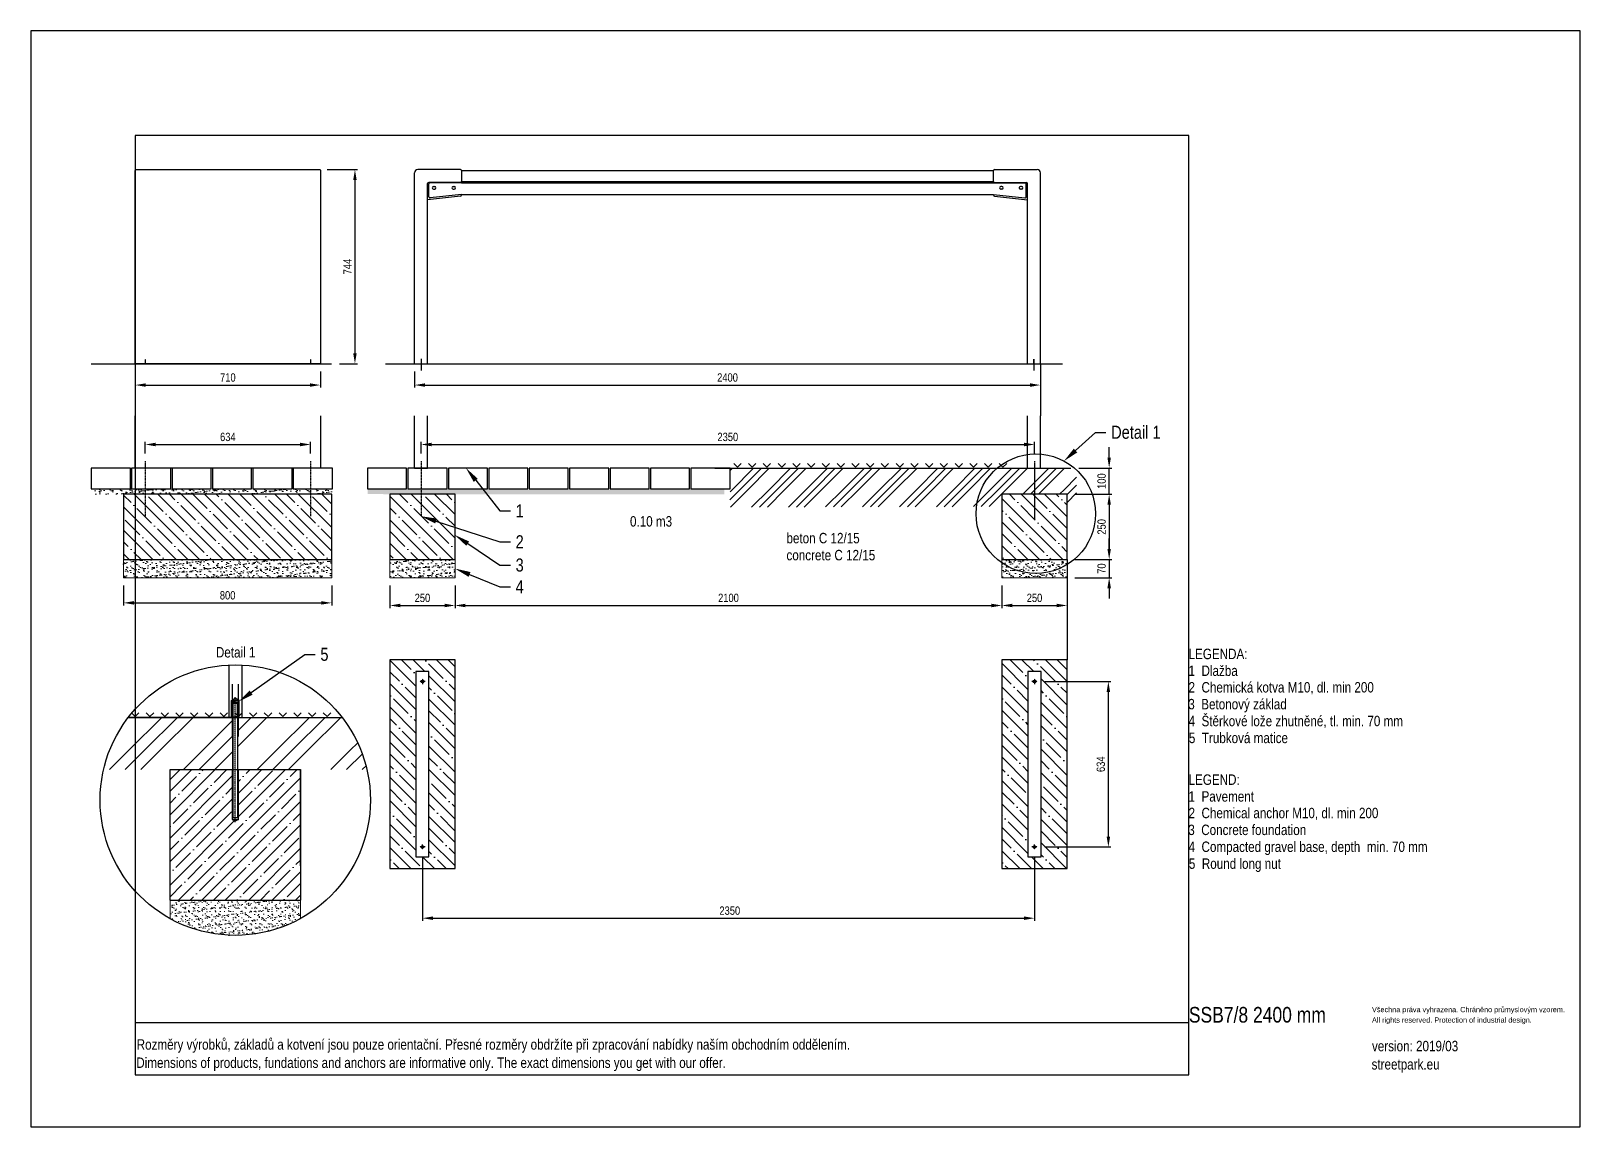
# Model space of a CAD drawing. Header units: millimetres. Extents: x 5064 to 11004, y 3085 to 7285.
import ezdxf
from ezdxf import colors
from ezdxf.entities.mleader import LeaderData, LeaderLine
from ezdxf.lldxf.tags import DXFTag
from ezdxf.math import Vec2, Vec3

# ---------------------------------------------------------------- set-up
doc = ezdxf.new("R2010")
doc.units = ezdxf.units.MM
doc.header["$LTSCALE"] = 0.3
doc.linetypes.add('DashDot', pattern=[15, 9, -3, 0, -3])
doc.layers.add('Nekreslit', color=6, linetype='Continuous', plot=False)
doc.layers.add('SRAFY', color=251, linetype='Continuous', lineweight=13)
doc.styles.add('SEACAD_Arial', font='arial.ttf', dxfattribs={"width": 0.8})
tags = doc.linetypes.add('HIDDEN2', pattern=[4.7625, 3.175, -1.5875]).pattern_tags.tags
tags[6:7] = [DXFTag(74, 4), DXFTag(75, 0), DXFTag(340, '0'), DXFTag(46, 0.0), DXFTag(50, 0.0), DXFTag(44, 0.0), DXFTag(45, 0.0)]
tags[4:5] = [DXFTag(74, 4), DXFTag(75, 0), DXFTag(340, '0'), DXFTag(46, 0.0), DXFTag(50, 0.0), DXFTag(44, 0.0), DXFTag(45, 0.0)]
doc.dimstyles.new('ISO-25', dxfattribs={"dimtxt": 1.6, "dimasz": 2, "dimexe": 0.5, "dimexo": 1.5, "dimtad": 1, "dimdec": 0, "dimtxsty": 'SEACAD_Arial', "dimcen": 2, "dimadec": 0, "dimazin": 0, "dimtfac": 1, "dimtdec": 0, "dimtmove": 0, "dimatfit": 3, "dimfxl": 1, "dimarcsym": 0})

# ---------------------------------------------------------------- blocks, each defined once
blk = doc.blocks.new('*D138')
at = {"color": 0, "lineweight": -2, "transparency": 16777216}
for p, q in [((6560.4, 5666.5), (6560.4, 5710.7)), ((8912.6, 5666.5), (8912.6, 5710.7)), ((6600.4, 5700.7), (8872.6, 5700.7))]:
    blk.add_line(p, q, dxfattribs=at)
at = {"color": 0, "transparency": 16777216}
for points in [[(6600.4, 5707.4), (6600.4, 5694), (6560.4, 5700.7)], [(8872.6, 5707.4), (8872.6, 5694), (8912.6, 5700.7)]]:
    blk.add_solid(points, dxfattribs=at)
at = {"layer": 'Defpoints', "color": 0, "transparency": 16777216}
for p in [(8912.6, 5700.7), (6560.4, 5636.5), (8912.6, 5636.5)]:
    blk.add_point(p, dxfattribs=at)
at = {"color": 0, "transparency": 16777216, "insert": (7736.5, 5729.6), "char_height": 32, "attachment_point": 5, "style": 'SEACAD_Arial'}
blk.add_mtext('2350', dxfattribs=at)
blk = doc.blocks.new('*D136')
at = {"color": 0, "lineweight": -2, "transparency": 16777216}
for p, q in [((9117.1, 5510.1), (9208.9, 5510.1)), ((9198.9, 5470.1), (9198.9, 5300.1)), ((9067.6, 5260.1), (9208.9, 5260.1))]:
    blk.add_line(p, q, dxfattribs=at)
at = {"color": 0, "transparency": 16777216}
for points in [[(9192.2, 5470.1), (9205.5, 5470.1), (9198.9, 5510.1)], [(9192.2, 5300.1), (9205.5, 5300.1), (9198.9, 5260.1)]]:
    blk.add_solid(points, dxfattribs=at)
at = {"layer": 'Defpoints', "color": 0, "transparency": 16777216}
for p in [(9087.1, 5510.1), (9037.6, 5260.1), (9198.9, 5260.1)]:
    blk.add_point(p, dxfattribs=at)
at = {"color": 0, "transparency": 16777216, "insert": (9170, 5385.1), "char_height": 32, "attachment_point": 5, "rotation": 90, "style": 'SEACAD_Arial'}
blk.add_mtext('250', dxfattribs=at)
blk = doc.blocks.new('*D137')
at = {"color": 0, "lineweight": -2, "transparency": 16777216}
for p, q in [((9198.9, 5300.1), (9198.9, 5340.1)), ((9067.6, 5260.1), (9208.9, 5260.1)), ((9198.9, 5260.1), (9198.9, 5190.1)), ((9067.6, 5190.1), (9208.9, 5190.1)), ((9198.9, 5150.1), (9198.9, 5110.1))]:
    blk.add_line(p, q, dxfattribs=at)
at = {"color": 0, "transparency": 16777216}
for points in [[(9192.2, 5300.1), (9205.5, 5300.1), (9198.9, 5260.1)], [(9192.2, 5150.1), (9205.5, 5150.1), (9198.9, 5190.1)]]:
    blk.add_solid(points, dxfattribs=at)
at = {"layer": 'Defpoints', "color": 0, "transparency": 16777216}
for p in [(9037.6, 5260.1), (9037.6, 5190.1), (9198.9, 5190.1)]:
    blk.add_point(p, dxfattribs=at)
at = {"color": 0, "transparency": 16777216, "insert": (9170, 5225.1), "char_height": 32, "attachment_point": 5, "rotation": 90, "style": 'SEACAD_Arial'}
blk.add_mtext('70', dxfattribs=at)
blk = doc.blocks.new('*D139')
at = {"color": 0, "lineweight": -2, "transparency": 16777216}
for p, q in [((5419.4, 5160.1), (5419.4, 5083.8)), ((6217.5, 5160.1), (6217.5, 5083.8)), ((5459.4, 5093.8), (6177.5, 5093.8))]:
    blk.add_line(p, q, dxfattribs=at)
at = {"color": 0, "transparency": 16777216}
for points in [[(5459.4, 5100.5), (5459.4, 5087.1), (5419.4, 5093.8)], [(6177.5, 5100.5), (6177.5, 5087.1), (6217.5, 5093.8)]]:
    blk.add_solid(points, dxfattribs=at)
at = {"layer": 'Defpoints', "color": 0, "transparency": 16777216}
for p in [(5419.4, 5190.1), (6217.5, 5190.1), (6217.5, 5093.8)]:
    blk.add_point(p, dxfattribs=at)
at = {"color": 0, "transparency": 16777216, "insert": (5818.5, 5122.6), "char_height": 32, "attachment_point": 5, "style": 'SEACAD_Arial'}
blk.add_mtext('800', dxfattribs=at)
blk = doc.blocks.new('*D140')
at = {"color": 0, "lineweight": -2, "transparency": 16777216}
for p, q in [((6440.5, 5160.1), (6440.5, 5073.8)), ((6690.5, 5160.1), (6690.5, 5073.8)), ((6480.5, 5083.8), (6650.5, 5083.8))]:
    blk.add_line(p, q, dxfattribs=at)
at = {"color": 0, "transparency": 16777216}
for points in [[(6480.5, 5090.5), (6480.5, 5077.1), (6440.5, 5083.8)], [(6650.5, 5090.5), (6650.5, 5077.1), (6690.5, 5083.8)]]:
    blk.add_solid(points, dxfattribs=at)
at = {"layer": 'Defpoints', "color": 0, "transparency": 16777216}
for p in [(6440.5, 5190.1), (6690.5, 5190.1), (6690.5, 5083.8)]:
    blk.add_point(p, dxfattribs=at)
at = {"color": 0, "transparency": 16777216, "insert": (6565.5, 5112.7), "char_height": 32, "attachment_point": 5, "style": 'SEACAD_Arial'}
blk.add_mtext('250', dxfattribs=at)
blk = doc.blocks.new('*D141')
at = {"color": 0, "lineweight": -2, "transparency": 16777216}
for p, q in [((8787.6, 5160.1), (8787.6, 5073.8)), ((9037.6, 5160.1), (9037.6, 5073.8)), ((8827.6, 5083.8), (8997.6, 5083.8))]:
    blk.add_line(p, q, dxfattribs=at)
at = {"color": 0, "transparency": 16777216}
for points in [[(8827.6, 5090.5), (8827.6, 5077.2), (8787.6, 5083.8)], [(8997.6, 5090.5), (8997.6, 5077.2), (9037.6, 5083.8)]]:
    blk.add_solid(points, dxfattribs=at)
at = {"layer": 'Defpoints', "color": 0, "transparency": 16777216}
for p in [(8787.6, 5190.1), (9037.6, 5190.1), (9037.6, 5083.8)]:
    blk.add_point(p, dxfattribs=at)
at = {"color": 0, "transparency": 16777216, "insert": (8912.6, 5112.7), "char_height": 32, "attachment_point": 5, "style": 'SEACAD_Arial'}
blk.add_mtext('250', dxfattribs=at)
blk = doc.blocks.new('*D142')
at = {"color": 0, "lineweight": -2, "transparency": 16777216}
for p, q in [((6690.5, 5160.1), (6690.5, 5073.8)), ((8787.6, 5160.1), (8787.6, 5073.8)), ((6730.5, 5083.8), (8747.6, 5083.8))]:
    blk.add_line(p, q, dxfattribs=at)
at = {"color": 0, "transparency": 16777216}
for points in [[(6730.5, 5090.5), (6730.5, 5077.1), (6690.5, 5083.8)], [(8747.6, 5090.5), (8747.6, 5077.1), (8787.6, 5083.8)]]:
    blk.add_solid(points, dxfattribs=at)
at = {"layer": 'Defpoints', "color": 0, "transparency": 16777216}
for p in [(6690.5, 5190.1), (8787.6, 5190.1), (8787.6, 5083.8)]:
    blk.add_point(p, dxfattribs=at)
at = {"color": 0, "transparency": 16777216, "insert": (7739, 5112.7), "char_height": 32, "attachment_point": 5, "style": 'SEACAD_Arial'}
blk.add_mtext('2100', dxfattribs=at)
blk = doc.blocks.new('*D133')
at = {"color": 0, "lineweight": -2, "transparency": 16777216}
for p, q in [((9198.9, 5650.4), (9198.9, 5690.4)), ((9082.1, 5610.4), (9208.9, 5610.4)), ((9198.9, 5510.1), (9198.9, 5610.4)), ((9067.6, 5510.1), (9208.9, 5510.1)), ((9198.9, 5470.1), (9198.9, 5430.1))]:
    blk.add_line(p, q, dxfattribs=at)
at = {"color": 0, "transparency": 16777216}
for points in [[(9192.2, 5650.4), (9205.5, 5650.4), (9198.9, 5610.4)], [(9192.2, 5470.1), (9205.5, 5470.1), (9198.9, 5510.1)]]:
    blk.add_solid(points, dxfattribs=at)
at = {"layer": 'Defpoints', "color": 0, "transparency": 16777216}
for p in [(9052.1, 5610.4), (9198.9, 5610.4), (9037.6, 5510.1)]:
    blk.add_point(p, dxfattribs=at)
at = {"color": 0, "transparency": 16777216, "insert": (9170, 5560.3), "char_height": 32, "attachment_point": 5, "rotation": 90, "style": 'SEACAD_Arial'}
blk.add_mtext('100', dxfattribs=at)
blk = doc.blocks.new('*D134')
at = {"color": 0, "lineweight": -2, "transparency": 16777216}
for p, q in [((6535.4, 5980.4), (6535.4, 5918.5)), ((8935.4, 5980.4), (8935.4, 5918.5)), ((6575.4, 5928.5), (8895.4, 5928.5))]:
    blk.add_line(p, q, dxfattribs=at)
at = {"color": 0, "transparency": 16777216}
for points in [[(6575.4, 5935.2), (6575.4, 5921.8), (6535.4, 5928.5)], [(8895.4, 5935.2), (8895.4, 5921.8), (8935.4, 5928.5)]]:
    blk.add_solid(points, dxfattribs=at)
at = {"layer": 'Defpoints', "color": 0, "transparency": 16777216}
for p in [(6535.4, 6010.4), (8935.4, 6010.4), (8935.4, 5928.5)]:
    blk.add_point(p, dxfattribs=at)
at = {"color": 0, "transparency": 16777216, "insert": (7735.4, 5957.3), "char_height": 32, "attachment_point": 5, "style": 'SEACAD_Arial'}
blk.add_mtext('2400', dxfattribs=at)
blk = doc.blocks.new('*D143')
at = {"color": 0, "lineweight": -2, "transparency": 16777216}
for p, q in [((5502.4, 5666.4), (5502.4, 5710.7)), ((6136.4, 5666.4), (6136.4, 5710.7)), ((5542.4, 5700.7), (6096.4, 5700.7))]:
    blk.add_line(p, q, dxfattribs=at)
at = {"color": 0, "transparency": 16777216}
for points in [[(5542.4, 5707.4), (5542.4, 5694), (5502.4, 5700.7)], [(6096.4, 5707.4), (6096.4, 5694), (6136.4, 5700.7)]]:
    blk.add_solid(points, dxfattribs=at)
at = {"layer": 'Defpoints', "color": 0, "transparency": 16777216}
for p in [(6136.4, 5700.7), (5502.4, 5636.4), (6136.4, 5636.4)]:
    blk.add_point(p, dxfattribs=at)
at = {"color": 0, "transparency": 16777216, "insert": (5819.4, 5729.6), "char_height": 32, "attachment_point": 5, "style": 'SEACAD_Arial'}
blk.add_mtext('634', dxfattribs=at)
blk = doc.blocks.new('*D144')
at = {"color": 0, "lineweight": -2, "transparency": 16777216}
for p, q in [((5464.4, 5980.5), (5464.4, 5918.5)), ((6174.4, 5980.4), (6174.4, 5918.5)), ((5504.4, 5928.5), (6134.4, 5928.5))]:
    blk.add_line(p, q, dxfattribs=at)
at = {"color": 0, "transparency": 16777216}
for points in [[(5504.4, 5935.2), (5504.4, 5921.8), (5464.4, 5928.5)], [(6134.4, 5935.2), (6134.4, 5921.8), (6174.4, 5928.5)]]:
    blk.add_solid(points, dxfattribs=at)
at = {"layer": 'Defpoints', "color": 0, "transparency": 16777216}
for p in [(5464.4, 6010.5), (6174.4, 6010.4), (6174.4, 5928.5)]:
    blk.add_point(p, dxfattribs=at)
at = {"color": 0, "transparency": 16777216, "insert": (5819.4, 5957.3), "char_height": 32, "attachment_point": 5, "style": 'SEACAD_Arial'}
blk.add_mtext('710', dxfattribs=at)
blk = doc.blocks.new('*D145')
at = {"color": 0, "lineweight": -2, "transparency": 16777216}
for p, q in [((6200.4, 6754.4), (6316.7, 6754.4)), ((6306.7, 6714.4), (6306.7, 6050.4)), ((6247, 6010.4), (6316.7, 6010.4))]:
    blk.add_line(p, q, dxfattribs=at)
at = {"color": 0, "transparency": 16777216}
for points in [[(6300, 6714.4), (6313.3, 6714.4), (6306.7, 6754.4)], [(6300, 6050.4), (6313.3, 6050.4), (6306.7, 6010.4)]]:
    blk.add_solid(points, dxfattribs=at)
at = {"layer": 'Defpoints', "color": 0, "transparency": 16777216}
for p in [(6170.4, 6754.4), (6217, 6010.4), (6306.7, 6010.4)]:
    blk.add_point(p, dxfattribs=at)
at = {"color": 0, "transparency": 16777216, "insert": (6278.2, 6382.4), "char_height": 32, "attachment_point": 5, "rotation": 90, "style": 'SEACAD_Arial'}
blk.add_mtext('744', dxfattribs=at)
blk = doc.blocks.new('*D146')
at = {"color": 0, "lineweight": -2, "transparency": 16777216}
for p, q in [((6565.5, 4118.4), (6565.5, 3875.4)), ((8912.6, 4118.4), (8912.6, 3875.4)), ((6605.5, 3885.4), (8872.6, 3885.4))]:
    blk.add_line(p, q, dxfattribs=at)
at = {"color": 0, "transparency": 16777216}
for points in [[(6605.5, 3892.1), (6605.5, 3878.8), (6565.5, 3885.4)], [(8872.6, 3892.1), (8872.6, 3878.8), (8912.6, 3885.4)]]:
    blk.add_solid(points, dxfattribs=at)
at = {"layer": 'Defpoints', "color": 0, "transparency": 16777216}
for p in [(6565.5, 4148.4), (8912.6, 4148.4), (8912.6, 3885.4)]:
    blk.add_point(p, dxfattribs=at)
at = {"color": 0, "transparency": 16777216, "insert": (7739.1, 3914.3), "char_height": 32, "attachment_point": 5, "style": 'SEACAD_Arial'}
blk.add_mtext(' 2350', dxfattribs=at)
blk = doc.blocks.new('*D147')
at = {"color": 0, "lineweight": -2, "transparency": 16777216}
for p, q in [((8952.6, 4792.4), (9205.8, 4792.4)), ((9195.8, 4198.4), (9195.8, 4752.4)), ((8952.6, 4158.4), (9205.8, 4158.4))]:
    blk.add_line(p, q, dxfattribs=at)
at = {"color": 0, "transparency": 16777216}
for points in [[(9189.1, 4752.4), (9202.5, 4752.4), (9195.8, 4792.4)], [(9189.1, 4198.4), (9202.5, 4198.4), (9195.8, 4158.4)]]:
    blk.add_solid(points, dxfattribs=at)
at = {"layer": 'Defpoints', "color": 0, "transparency": 16777216}
for p in [(8922.6, 4792.4), (9195.8, 4792.4), (8922.6, 4158.4)]:
    blk.add_point(p, dxfattribs=at)
at = {"color": 0, "transparency": 16777216, "insert": (9166.9, 4475.4), "char_height": 32, "attachment_point": 5, "rotation": 90, "style": 'SEACAD_Arial'}
blk.add_mtext('634', dxfattribs=at)

msp = doc.modelspace()

# ---------------------------------------------------------------- hatches: boundary and pattern name
h = msp.add_hatch()
h.set_pattern_fill('ANSI35', color=252, scale=10, angle=90)
h.paths.add_polyline_path([(6690.5, 4875.4), (6440.5, 4875.4), (6440.5, 4075.4), (6690.5, 4075.4)])
h.paths.add_polyline_path([(6590.5, 4120.4), (6540.5, 4120.4), (6540.5, 4830.4), (6590.5, 4830.4)], flags=16)
h.paths.add_polyline_path([(6560.5, 4792.4, -1), (6570.5, 4792.4, -1)], flags=0)
h.paths.add_polyline_path([(6570.5, 4158.4, -1), (6560.5, 4158.4, -1)], flags=0)
h.paths.add_polyline_path([(9037.6, 4875.4), (8787.6, 4875.4), (8787.6, 4075.4), (9037.6, 4075.4)])
h.paths.add_polyline_path([(8887.6, 4830.4), (8937.6, 4830.4), (8937.6, 4120.4), (8887.6, 4120.4)], flags=16)
h.paths.add_polyline_path([(8907.6, 4792.4, -1), (8917.6, 4792.4, -1)], flags=0)
h.paths.add_polyline_path([(8917.6, 4158.4, -1), (8907.6, 4158.4, -1)], flags=0)
at = {"layer": 'SRAFY'}
h = msp.add_hatch(dxfattribs=at)
h.set_pattern_fill('GOST_GROUND', color=256, scale=10)
h.set_pattern_definition([(45, (683.15, 295.79), (141.4214, -9e-15), [200]), (45, (713.15, 295.79), (141.4214, -9e-15), [200]), (45, (743.15, 295.79), (141.4214, -9e-15), [200])])
h.paths.add_polyline_path([(8787.6, 5462.8), (7744.8, 5460.5), (7745.1, 5608), (9073.6, 5610.4), (9073.6, 5463), (9037.6, 5463), (9037.6, 5510.1), (8787.6, 5510.1)])
h = msp.add_hatch(dxfattribs=at)
h.set_pattern_fill('TERACO', color=256, scale=20)
h.set_pattern_definition([(45, (419.504, 295.79), (-28.28427, 28.28427), [20, -20]), (135, (476.072, 295.79), (-28.28427, -28.28427), [20, -20])])
h.paths.add_polyline_path([(7744.9, 5610.4), (7744.9, 5633.5), (8809.9, 5633.5), (8809.9, 5610.5)])
h = msp.add_hatch(dxfattribs=at)
h.set_pattern_fill('AR-SAND', color=256, scale=0.5)
h.set_pattern_definition([(37.5, (-1240, 295.79), (-0.800016, 24.47066), [0, -19.304, 0, -21.59, 0, -20.6375]), (7.5, (-1240, 295.79), (22.47616, 35.84126), [0, -10.414, 0, -17.399, 0, -6.6675]), (327.5, (-1255.62, 295.79), (39.54962, 0.07186), [0, -6.35, 0, -22.86, 0, -29.845]), (317.5, (-1255.62, 295.79), (38.17782, 11.14647), [0, -3.175, 0, -14.986, 0, -17.145])])
h.paths.add_polyline_path([(5295.4, 5530.4), (5295.4, 5510.5), (5326, 5510.4), (5446, 5510.3), (5446, 5530.4)])
h.paths.add_polyline_path([(6220.5, 5510.1), (6220.5, 5530.4), (5446, 5530.4), (5446, 5510.3), (5576, 5510.1)])
h = msp.add_hatch(dxfattribs=at)
h.set_pattern_fill('AR-SAND', color=256, scale=0.5)
h.set_pattern_definition([(37.5, (-180.496, 295.79), (-0.800016, 24.47066), [0, -19.304, 0, -21.59, 0, -20.6375]), (7.5, (-180.496, 295.79), (22.47616, 35.84126), [0, -10.414, 0, -17.399, 0, -6.6675]), (327.5, (-196.117, 295.79), (39.54962, 0.07186), [0, -6.35, 0, -22.86, 0, -29.845]), (317.5, (-196.117, 295.79), (38.17782, 11.14647), [0, -3.175, 0, -14.986, 0, -17.145])])
h.paths.add_polyline_path([(6354.9, 5530.4), (6354.9, 5510.5), (6385.5, 5510.4), (6505.5, 5510.3), (6505.5, 5530.4)])
h.paths.add_polyline_path([(7722.9, 5510.1), (7722.9, 5530.4), (6505.5, 5530.4), (6505.5, 5510.3), (6635.5, 5510.1)])
h = msp.add_hatch(dxfattribs=at)
h.set_pattern_fill('ANSI35', color=256, scale=10, angle=90)
h.set_pattern_definition([(135, (15, 0), (-44.9013, -44.9013), []), (135, (15, 44.9), (-44.9013, -44.9013), [79.375, -15.875, 0, -15.875])])
h.paths.add_polyline_path([(6217.5, 5510.1), (5419.4, 5510.4), (5419.4, 5260.1), (6217.5, 5260.1)])
h = msp.add_hatch(dxfattribs=at)
h.set_pattern_fill('ANSI35', color=256, scale=10, angle=90)
h.set_pattern_definition([(135, (-180.496, 0), (-44.9013, -44.9013), []), (135, (-180.496, 44.9), (-44.9013, -44.9013), [79.375, -15.875, 0, -15.875])])
h.paths.add_polyline_path([(6440.5, 5510.4), (6440.5, 5260.1), (6690.5, 5260.1), (6690.4, 5510.1)])
h = msp.add_hatch(dxfattribs=at)
h.set_pattern_fill('ANSI35', color=256, scale=10, angle=90)
h.set_pattern_definition([(135, (721.16, 0.008), (-44.9013, -44.9013), []), (135, (721.16, 44.91), (-44.9013, -44.9013), [79.375, -15.875, 0, -15.875])])
h.paths.add_polyline_path([(9037.6, 5510.1), (8787.6, 5510.1), (8787.6, 5260.1), (9037.6, 5260.1)])
h = msp.add_hatch(dxfattribs=at)
h.set_pattern_fill('AR-SAND', color=256, scale=0.5)
h.set_pattern_definition([(37.5, (30, 0), (-0.800016, 24.47066), [0, -19.304, 0, -21.59, 0, -20.6375]), (7.5, (30, 0), (22.47616, 35.84126), [0, -10.414, 0, -17.399, 0, -6.6675]), (327.5, (14.38, 0), (39.54962, 0.07186), [0, -6.35, 0, -22.86, 0, -29.845]), (317.5, (14.38, 0), (38.17782, 11.14647), [0, -3.175, 0, -14.986, 0, -17.145])])
h.paths.add_polyline_path([(6217.5, 5190.1), (6217.5, 5260.1), (5419.4, 5260.1), (5419.4, 5190.1)])
h = msp.add_hatch(dxfattribs=at)
h.set_pattern_fill('AR-SAND', color=256, scale=0.5)
h.set_pattern_definition([(37.5, (-180.496, 0), (-0.800016, 24.47066), [0, -19.304, 0, -21.59, 0, -20.6375]), (7.5, (-180.496, 0), (22.47616, 35.84126), [0, -10.414, 0, -17.399, 0, -6.6675]), (327.5, (-196.117, 0), (39.54962, 0.07186), [0, -6.35, 0, -22.86, 0, -29.845]), (317.5, (-196.117, 0), (38.17782, 11.14647), [0, -3.175, 0, -14.986, 0, -17.145])])
h.paths.add_polyline_path([(6690.5, 5260.1), (6440.5, 5260.1), (6440.5, 5190.1), (6690.5, 5190.1)])
h = msp.add_hatch(dxfattribs=at)
h.set_pattern_fill('AR-SAND', color=256, scale=0.5)
h.set_pattern_definition([(37.5, (419.504, 0), (-0.800016, 24.47066), [0, -19.304, 0, -21.59, 0, -20.6375]), (7.5, (419.504, 0), (22.47616, 35.84126), [0, -10.414, 0, -17.399, 0, -6.6675]), (327.5, (403.883, 0), (39.54962, 0.07186), [0, -6.35, 0, -22.86, 0, -29.845]), (317.5, (403.883, 0), (38.17782, 11.14647), [0, -3.175, 0, -14.986, 0, -17.145])])
h.paths.add_polyline_path([(8787.6, 5260.1), (9037.6, 5260.1), (9037.6, 5190.1), (8787.6, 5190.1)])
h = msp.add_hatch(dxfattribs=at)
h.set_pattern_fill('ANSI31', color=256, scale=0.5)
h.set_pattern_definition([(45, (-161.6546, 40.1132), (-1.122532, 1.122532), [])])
h.paths.add_polyline_path([(5857.7, 4715.1), (5856.1, 4713.5), (5856.1, 4709.2), (5856.1, 4709.2), (5857.7, 4707.6)])
h.paths.add_polyline_path([(5839.4, 4713.5), (5837.8, 4715.1), (5837.8, 4707.6), (5839.4, 4709.2)])
h.paths.add_polyline_path([(5837.8, 4715.1), (5835.7, 4715.1), (5833.6, 4712.9), (5833.6, 4657.2), (5835.7, 4655.1), (5837.7, 4655.1), (5837.7, 4707.6)])
h.paths.add_polyline_path([(5861.9, 4712.9), (5859.7, 4715.1), (5857.7, 4715.1), (5857.7, 4707.6), (5857.7, 4707.6), (5857.7, 4655.1), (5859.8, 4655.1), (5861.9, 4657.2)])
h = msp.add_hatch(dxfattribs=at)
h.set_pattern_fill('GOST_GROUND', color=256, scale=20)
h.set_pattern_definition([(45, (-1631.24, 285.9), (282.8427, -2e-14), [400]), (45, (-1571.24, 285.9), (282.8427, -2e-14), [400]), (45, (-1511.24, 285.9), (282.8427, -2e-14), [400])])
h.paths.add_polyline_path([(5837.7, 4655.1), (5815.7, 4655.1), (5436.8, 4655.1, 0.107975), (5342, 4454.8), (5597.7, 4454.8), (5837.7, 4454.8)])
h.paths.add_polyline_path([(6258.7, 4655.1), (5879.7, 4655.1), (5857.7, 4655.1), (5857.7, 4454.8), (6097.7, 4454.8), (6353.5, 4454.8, 0.107975)])
h = msp.add_hatch(dxfattribs=at)
h.set_pattern_fill('TERACO', color=256, scale=20)
h.set_pattern_definition([(45, (-2398.836, -659.607), (-28.28427, 28.28427), [20, -20]), (135, (-2342.268, -659.607), (-28.28427, -28.28427), [20, -20])])
h.paths.add_polyline_path([(5445.9, 4655.1), (5445.9, 4678.1), (6249.6, 4678.1), (6249.6, 4655.1)])
h = msp.add_hatch(dxfattribs=at)
h.set_pattern_fill('ANSI35', color=256, scale=10, angle=0.00001)
h.set_pattern_definition([(45, (-1631.237, 285.9), (-44.9013, 44.90127), []), (45, (-1586.335, 285.9), (-44.9013, 44.90127), [79.375, -15.875, 0, -15.875])])
h.paths.add_polyline_path([(6097.7, 4454.8), (5857.7, 4454.8), (5857.7, 4263.8), (5837.7, 4263.8), (5837.7, 4454.8), (5597.7, 4454.8), (5597.7, 3954.8), (6097.7, 3954.8)])
h = msp.add_hatch(dxfattribs=at)
h.set_pattern_fill('AR-SAND', color=256, scale=0.5, angle=0.00001)
h.set_pattern_definition([(37.5, (-1631.237, 285.903), (-0.80002, 24.47066), [0, -19.304, 0, -21.59, 0, -20.6375]), (7.5, (-1631.237, 285.903), (22.47616, 35.84126), [0, -10.414, 0, -17.399, 0, -6.6675]), (327.5, (-1646.858, 285.903), (39.54962, 0.071866), [0, -6.35, 0, -22.86, 0, -29.845]), (317.5, (-1646.858, 285.903), (38.17782, 11.14647), [0, -3.175, 0, -14.986, 0, -17.145])])
h.paths.add_polyline_path([(5597.7, 3954.8), (5597.7, 3882.9, 0.256659), (6097.7, 3882.9), (6097.7, 3954.8)])

# ---------------------------------------------------------------- linework, layer by layer
for p, q in [((6535.4, 6010.4), (6535.4, 6742.4)), ((6711.4, 6754.4), (6547.4, 6754.4)), ((6715.4, 6750.4), (8155.4, 6750.4)), ((6715.4, 6750.4), (6715.4, 6708.4)), ((8155.4, 6750.4), (8755.4, 6750.4)), ((8755.4, 6708.4), (8755.4, 6750.4)), ((8759.4, 6754.4), (8923.4, 6754.4)), ((8935.4, 6010.4), (8935.4, 6742.4)), ((6585.4, 6010.4), (6585.4, 6700.4)), ((6711.4, 6704.4), (6589.4, 6704.4)), ((6590.4, 6649.7), (6590.4, 6699.4)), ((6715.4, 6703.4), (6594.4, 6703.4)), ((6715.4, 6658.4), (6594.9, 6645.7)), ((6608.4, 6689.4), (6612.4, 6689.4)), ((6608.4, 6679.4), (6612.4, 6679.4)), ((6683.4, 6689.4), (6687.4, 6689.4)), ((6683.4, 6679.4), (6687.4, 6679.4)), ((6715.4, 6708.4), (8155.4, 6708.4)), ((6715.4, 6703.4), (6715.4, 6708.4)), ((6715.4, 6703.4), (8155.4, 6703.4)), ((6715.4, 6658.4), (8506.6, 6658.4)), ((6715.4, 6655.9), (6715.4, 6658.4)), ((8155.4, 6708.4), (8755.4, 6708.4)), ((8155.4, 6703.4), (8755.4, 6703.4)), ((8155.4, 6658.4), (8755.4, 6658.4)), ((8755.4, 6703.4), (8755.4, 6708.4)), ((8755.4, 6703.4), (8876.4, 6703.4)), ((8755.4, 6655.9), (8755.4, 6658.4)), ((8755.4, 6658.4), (8876, 6645.7)), ((8759.4, 6704.4), (8881.4, 6704.4)), ((8787.4, 6689.4), (8783.4, 6689.4)), ((8787.4, 6679.4), (8783.4, 6679.4)), ((8862.4, 6689.4), (8858.4, 6689.4)), ((8862.4, 6679.4), (8858.4, 6679.4)), ((8880.4, 6649.7), (8880.4, 6699.4)), ((8885.4, 6010.4), (8885.4, 6700.4)), ((6711.9, 6651.9), (6585.4, 6638.7)), ((8759, 6651.9), (8885.4, 6638.7)), ((6535.4, 6010.4), (6560.4, 6010.4)), ((6560.4, 6029.6), (6560.4, 5984.3)), ((8885.4, 6010.4), (8910.4, 6010.4)), ((8910.4, 6010.4), (8910.4, 6028.2)), ((8910.4, 6028.2), (8910.4, 5983.7)), ((8935.4, 6010.4), (8935.4, 5810.5)), ((5464.4, 5610.4), (5464.4, 5810.4)), ((6174.4, 5810.4), (6174.4, 5610.4)), ((6535.4, 5610.4), (6535.4, 5810.5)), ((6585.4, 5610.4), (6585.4, 5810.5)), ((8885.4, 5610.4), (8885.4, 5810.5)), ((8935.4, 5610.4), (8935.4, 5810.5)), ((6174.4, 5610.4), (5464.4, 5610.4)), ((6535.4, 5610.4), (6585.4, 5610.4)), ((7686.6, 5610.4), (9052.1, 5610.4)), ((8885.4, 5610.4), (8935.4, 5610.4)), ((5295.4, 5530.4), (5437.4, 5530.4)), ((9037.6, 5260.1), (9037.6, 4875.4)), ((5823.8, 4655.1), (5823.8, 4855.1)), ((5873.8, 4655.1), (5873.8, 4855.1)), ((5835.7, 4715.1), (5833.6, 4712.9)), ((5833.6, 4712.9), (5833.6, 4657.2)), ((5847.7, 4715.1), (5835.7, 4715.1)), ((5837.7, 4655.1), (5837.8, 4715.1)), ((5837.8, 4715.1), (5839.4, 4713.5)), ((5839.3, 4656.6), (5839.4, 4713.5)), ((5839.3, 4709.2), (5856.1, 4709.2)), ((5839.4, 4715.1), (5847.7, 4715.1)), ((5839.4, 4713.5), (5847.7, 4713.5)), ((5847.7, 4715.1), (5859.7, 4715.1)), ((5856.1, 4713.5), (5847.7, 4713.5)), ((5857.7, 4715.1), (5856.1, 4713.5)), ((5856.1, 4656.6), (5856.1, 4713.5)), ((5857.7, 4655.1), (5857.7, 4715.1)), ((5859.7, 4715.1), (5861.9, 4712.9)), ((5861.9, 4712.9), (5861.9, 4657.2)), ((5837.7, 4655.1), (5436.8, 4655.1)), ((5436.8, 4655.1), (6258.7, 4655.1)), ((5438, 4655.1), (6258.7, 4655.1)), ((5835.7, 4655.1), (5833.6, 4657.2)), ((5835.8, 4655.1), (5837.7, 4655.1)), ((5837.7, 4655.1), (5839.4, 4656.7)), ((5837.7, 4655.1), (5857.7, 4655.1)), ((5839.4, 4656.7), (5847.7, 4656.7)), ((5856.1, 4656.7), (5847.7, 4656.7)), ((5857.7, 4655.1), (5856.1, 4656.7)), ((5859.8, 4655.1), (5861.9, 4657.2))]:
    msp.add_line(p, q)
at = {"color": 7, "linetype": 'Continuous'}
for p, q in [((5295.4, 6010.4), (6217, 6010.4)), ((6423.9, 6010.4), (9020.5, 6010.4)), ((5464.4, 5810.4), (5464.4, 5666.4)), ((5445.4, 5610.4), (5295.4, 5610.4)), ((5295.4, 5610.4), (5295.4, 5530.4)), ((5445.4, 5530.4), (5445.4, 5610.4)), ((5600.4, 5610.4), (5450.4, 5610.4)), ((5450.4, 5610.4), (5450.4, 5530.4)), ((5600.4, 5530.4), (5600.4, 5610.4)), ((5755.4, 5610.4), (5605.4, 5610.4)), ((5605.4, 5610.4), (5605.4, 5530.4)), ((5755.4, 5530.4), (5755.4, 5610.4)), ((5910.4, 5610.4), (5760.4, 5610.4)), ((5760.4, 5610.4), (5760.4, 5530.4)), ((5910.4, 5530.4), (5910.4, 5610.4)), ((6065.4, 5610.4), (5915.4, 5610.4)), ((5915.4, 5610.4), (5915.4, 5530.4)), ((6065.4, 5530.4), (6065.4, 5610.4)), ((6220.4, 5610.4), (6070.4, 5610.4)), ((6070.4, 5610.4), (6070.4, 5530.4)), ((6220.4, 5530.4), (6220.4, 5610.4)), ((6504.9, 5610.4), (6354.9, 5610.4)), ((6354.9, 5610.4), (6354.9, 5530.4)), ((6504.9, 5530.4), (6504.9, 5610.4)), ((6659.9, 5610.4), (6509.9, 5610.4)), ((6509.9, 5610.4), (6509.9, 5530.4)), ((6659.9, 5530.4), (6659.9, 5610.4)), ((6814.9, 5610.4), (6664.9, 5610.4)), ((6664.9, 5610.4), (6664.9, 5530.4)), ((6814.9, 5530.4), (6814.9, 5610.4)), ((6969.9, 5610.4), (6819.9, 5610.4)), ((6819.9, 5610.4), (6819.9, 5530.4)), ((6969.9, 5530.4), (6969.9, 5610.4)), ((7124.9, 5610.4), (6974.9, 5610.4)), ((6974.9, 5610.4), (6974.9, 5530.4)), ((7124.9, 5530.4), (7124.9, 5610.4)), ((7279.9, 5610.4), (7129.9, 5610.4)), ((7129.9, 5610.4), (7129.9, 5530.4)), ((7279.9, 5530.4), (7279.9, 5610.4)), ((7434.9, 5610.4), (7284.9, 5610.4)), ((7284.9, 5610.4), (7284.9, 5530.4)), ((7434.9, 5530.4), (7434.9, 5610.4)), ((7434.9, 5530.4), (7434.9, 5610.4)), ((7589.9, 5610.4), (7439.9, 5610.4)), ((7439.9, 5610.4), (7439.9, 5530.4)), ((7589.9, 5530.4), (7589.9, 5610.4)), ((7744.9, 5610.4), (7594.9, 5610.4)), ((7594.9, 5610.4), (7594.9, 5530.4)), ((7744.9, 5530.4), (7744.9, 5610.4)), ((5295.4, 5530.4), (5445.4, 5530.4)), ((5450.4, 5530.4), (5600.4, 5530.4)), ((5605.4, 5530.4), (5755.4, 5530.4)), ((5760.4, 5530.4), (5910.4, 5530.4)), ((5915.4, 5530.4), (6065.4, 5530.4)), ((6070.4, 5530.4), (6220.4, 5530.4)), ((6354.9, 5530.4), (6504.9, 5530.4)), ((6509.9, 5530.4), (6659.9, 5530.4)), ((6664.9, 5530.4), (6814.9, 5530.4)), ((6819.9, 5530.4), (6969.9, 5530.4)), ((6974.9, 5530.4), (7124.9, 5530.4)), ((7129.9, 5530.4), (7279.9, 5530.4)), ((7284.9, 5530.4), (7434.9, 5530.4)), ((7439.9, 5530.4), (7589.9, 5530.4)), ((7594.9, 5530.4), (7744.9, 5530.4)), ((5837.7, 4707.6), (5837.7, 4271.4)), ((5857.7, 4271.4), (5857.7, 4707.6)), ((5597.7, 3954.8), (5597.7, 4454.8)), ((5597.7, 4454.8), (6097.7, 4454.8)), ((6097.7, 4454.8), (6097.7, 3954.8)), ((6097.7, 4333.8), (6097.7, 4453.8)), ((6097.7, 4085.5), (6097.7, 4453.8)), ((5597.7, 3954.8), (6097.7, 3954.8))]:
    msp.add_line(p, q, dxfattribs=at)
at = {"color": 0, "linetype": 'DashDot', "ltscale": 0.1}
for p, q in [((5502.4, 6027.4), (5502.4, 6007.4)), ((6136.4, 6027.4), (6136.4, 6007.4)), ((5502.4, 5627.4), (5502.4, 5607.4))]:
    msp.add_line(p, q, dxfattribs=at)
at = {"linetype": 'DashDot', "lineweight": 30}
for p, q in [((5502.4, 5636.4), (5502.4, 5425.8)), ((6136.4, 5636.4), (6136.4, 5425.8)), ((6560.4, 5636.5), (6560.4, 5425.8)), ((8912.6, 5636.5), (8912.6, 5425.8))]:
    msp.add_line(p, q, dxfattribs=at)
at = {"lineweight": 15}
for p, q in [((8686, 5610.4), (8636, 5610.4)), ((5839.3, 4709.2), (5839.3, 4269.8)), ((5856.1, 4709.2), (5856.1, 4269.8))]:
    msp.add_line(p, q, dxfattribs=at)
at = {"ltscale": 3}
msp.add_line((8912.6, 5624.4), (8912.6, 5413.7), dxfattribs=at)
at = {"color": 7, "linetype": 'HIDDEN2'}
for p, q in [((5835.8, 4782), (5835.8, 4581.8)), ((5859.7, 4581.8), (5859.7, 4782)), ((5839.3, 4709.2), (5837.7, 4707.6)), ((5857.7, 4707.6), (5837.7, 4707.6)), ((5857.7, 4707.6), (5856.1, 4709.2)), ((5857.7, 4655), (5857.7, 4655.1)), ((5835.7, 4454.8), (5835.7, 4263.8)), ((5859.7, 4263.8), (5859.7, 4454.8)), ((5837.7, 4271.4), (5857.7, 4271.4)), ((5837.7, 4271.4), (5839.3, 4269.8)), ((5847.7, 4269.8), (5839.3, 4269.8)), ((5856.1, 4269.8), (5847.7, 4269.8)), ((5856.1, 4269.8), (5857.7, 4271.4))]:
    msp.add_line(p, q, dxfattribs=at)
at = {"linetype": 'DashDot', "ltscale": 0.1}
for p, q in [((6575.5, 4792.4), (6555.5, 4792.4)), ((6565.5, 4802.4), (6565.5, 4782.4)), ((8922.6, 4792.4), (8902.6, 4792.4)), ((8912.6, 4802.4), (8912.6, 4782.4)), ((6575.5, 4158.4), (6555.5, 4158.4)), ((6565.5, 4148.4), (6565.5, 4168.4)), ((8922.6, 4158.4), (8902.6, 4158.4)), ((8912.6, 4148.4), (8912.6, 4168.4))]:
    msp.add_line(p, q, dxfattribs=at)
at = {"linetype": 'HIDDEN2', "ltscale": 0.1}
for p, q in [((5832.7, 4720.1), (5847.7, 4728.7)), ((5832.7, 4720.1), (5847.7, 4720.1)), ((5862.7, 4720.1), (5847.7, 4728.7)), ((5862.7, 4720.1), (5847.7, 4720.1)), ((5835.7, 4263.8), (5859.7, 4263.8)), ((5835.7, 4263.8), (5847.7, 4256.9)), ((5859.7, 4263.8), (5847.7, 4256.9))]:
    msp.add_line(p, q, dxfattribs=at)
at = {"linetype": 'HIDDEN2'}
for p, q in [((5832.7, 4655.1), (5832.7, 4720.1)), ((5862.7, 4655.1), (5862.7, 4720.1))]:
    msp.add_line(p, q, dxfattribs=at)
at = {"color": 7, "linetype": 'DashDot', "lineweight": 30}
msp.add_line((5847.7, 4253), (5847.7, 4731.9), dxfattribs=at)
msp.add_lwpolyline([(6174.4, 6010.4), (5464.4, 6010.5), (5464.4, 6750.4, -0.414214), (5468.4, 6754.4), (6170.4, 6754.4, -0.414217), (6174.4, 6750.4)], format="xyb", close=True)
for points in [[(5419.4, 5260.1), (6217.5, 5260.1), (6217.5, 5510.1), (5419.4, 5510.4)], [(6440.5, 5260.1), (6690.5, 5260.1), (6690.4, 5510.1), (6440.5, 5510.4)], [(8787.6, 5260.1), (9037.6, 5260.1), (9037.6, 5510.1), (8787.6, 5510.1)], [(6440.5, 4075.4), (6690.5, 4075.4), (6690.5, 4875.4), (6440.5, 4875.4)], [(8787.6, 4075.4), (9037.6, 4075.4), (9037.6, 4875.4), (8787.6, 4875.4)], [(6540.5, 4120.4), (6590.5, 4120.4), (6590.5, 4830.4), (6540.5, 4830.4)], [(8887.6, 4120.4), (8937.6, 4120.4), (8937.6, 4830.4), (8887.6, 4830.4)]]:
    msp.add_lwpolyline(points, close=True)
for centre, radius in [((8917.6, 5435.4), 229), ((6565.5, 4792.4), 5), ((8912.6, 4792.4), 5), ((6565.5, 4158.4), 5), ((8912.6, 4158.4), 5)]:
    msp.add_circle(centre, radius)
at = {"color": 7, "linetype": 'Continuous'}
for centre, radius in [((5529.4, 5610.4), 0.01), ((6045.5, 5610.4), 0.01), ((8809.9, 5610.4), 0.01), ((8809.9, 5610.4), 0.01), ((5551.4, 5260.1), 0.01), ((8785.5, 5260.1), 0.01), ((8785.5, 5260.1), 0.01), ((5847.7, 4337.9), 518.2)]:
    msp.add_circle(centre, radius, dxfattribs=at)
for centre, radius, start, end in [((6547.4, 6742.4), 12, 90, 180), ((6711.4, 6750.4), 4, 0, 90), ((8759.4, 6750.4), 4, 90, 180), ((8923.4, 6742.4), 12, 0, 90), ((6589.4, 6700.4), 4, 90, 180), ((6594.4, 6699.4), 4, 90.00002, 179.99999), ((6608.4, 6684.4), 5, 89.99998, 269.99998), ((6612.4, 6684.4), 5, 269.99998, 89.99998), ((6683.4, 6684.4), 5, 89.99998, 269.99998), ((6687.4, 6684.4), 5, 269.99998, 89.99998), ((6711.4, 6708.4), 4, 270, 0), ((6711.4, 6655.9), 4, 276, 0), ((8759.4, 6708.4), 4, 180, 270), ((8759.4, 6655.9), 4, 180, 264), ((8783.4, 6684.4), 5, 89.99998, 269.99998), ((8787.4, 6684.4), 5, 269.99998, 89.99998), ((8858.4, 6684.4), 5, 89.99998, 269.99998), ((8862.4, 6684.4), 5, 269.99998, 89.99998), ((8876.4, 6699.4), 4, 359.99996, 89.99993), ((8881.4, 6700.4), 4, 0, 90), ((6594.4, 6649.7), 4, 179.99997, 275.99998), ((8876.4, 6649.7), 4, 263.99997, 359.99999)]:
    msp.add_arc(centre, radius, start, end)
at = {"layer": 'Nekreslit'}
msp.add_line((5464.4, 3485.3), (9504.4, 3485.3), dxfattribs=at)
for points in [[(5064.4, 3085.3), (11004.4, 3085.3), (11004.4, 7285.3), (5064.4, 7285.3)], [(5464.4, 3285.3), (9504.4, 3285.3), (9504.4, 6885.3), (5464.4, 6885.3)]]:
    msp.add_lwpolyline(points, close=True, dxfattribs=at)
at = {"layer": 'SRAFY'}
for p, q in [((5419.5, 5260.1), (5419.4, 5190.1)), ((6217.5, 5260.1), (6217.5, 5190.1)), ((6440.5, 5260.1), (6440.5, 5190.1)), ((6690.5, 5260.1), (6690.5, 5190.1)), ((8787.6, 5260.1), (8787.6, 5190.1)), ((9037.6, 5260.1), (9037.6, 5190.1)), ((5419.4, 5190.1), (6217.5, 5190.1)), ((6440.5, 5190.1), (6690.5, 5190.1)), ((8787.6, 5190.1), (9037.6, 5190.1)), ((5597.7, 3954.8), (6097.7, 3954.8)), ((5597.7, 3954.8), (5597.7, 3882.9)), ((6097.7, 3954.8), (6097.7, 3882.9))]:
    msp.add_line(p, q, dxfattribs=at)

# ---------------------------------------------------------------- texts
at = {"style": 'SEACAD_Arial', "width": 0.8}
for s, height, p in [('0.10 m3', 40, (7361.4, 5386.2)), ('beton C 12/15', 40, (7961.4, 5322)), ('concrete C 12/15', 40, (7961.4, 5256.8)), ('LEGENDA:', 40, (9503.3, 4878.1)), ('1  Dlažba', 40, (9503.3, 4813.8)), ('2  Chemická kotva M10, dl. min 200', 40, (9503.3, 4750.3)), ('3  Betonový základ', 40, (9502.2, 4685.8)), ('4  Štěrkové lože zhutněné, tl. min. 70 mm', 40, (9503.3, 4621.1)), ('5  Trubková matice', 40, (9504.5, 4556.3)), ('LEGEND:', 40, (9503.3, 4396.4)), ('1  Pavement', 40, (9503.3, 4332.1)), ('2  Chemical anchor M10, dl. min 200', 40, (9503.3, 4268.6)), ('3  Concrete foundation', 40, (9502.2, 4204)), ('4  Compacted gravel base, depth  min. 70 mm', 40, (9503.3, 4139.3)), ('5  Round long nut', 40, (9504.5, 4074.6)), ('SSB7/8 2400 mm ', 60, (9504.4, 3485.3)), ('Všechna práva vyhrazena. Chráněno průmyslovým vzorem.', 20, (10206.7, 3525.3)), ('All rights reserved. Protection of industrial design.', 20, (10206.7, 3485.3)), ('Rozměry výrobků, základů a kotvení jsou pouze orientační. Přesné rozměry obdržíte při zpracování nabídky naším obchodním oddělením.', 39.9982, (5469.8, 3381.6)), ('version: 2019/03', 40, (10206.7, 3375.5)), ('Dimensions of products, fundations and anchors are informative only. The exact dimensions you get with our offer.', 39.9982, (5468.2, 3311.7)), ('streetpark.eu', 40, (10205.1, 3305.6))]:
    msp.add_text(s, height=height, dxfattribs=at).set_placement(p)
at = {"insert": (5773.5, 4924.5), "char_height": 40, "attachment_point": 1, "style": 'SEACAD_Arial'}
msp.add_mtext_dynamic_manual_height_columns('Detail 1', width=226.121, gutter_width=200, heights=[0], dxfattribs=at)

# ---------------------------------------------------------------- dimensions: what is measured, and where the dimension line sits
for base, p1, p2, picture, middle in [((6306.7, 6010.4), (6170.4, 6754.4), (6217, 6010.4), '*D145', (6278.2, 6382.4)), ((9198.9, 5610.4), (9037.6, 5510.1), (9052.1, 5610.4), '*D133', (9170, 5560.3)), ((9195.8, 4792.4), (8922.6, 4158.4), (8922.6, 4792.4), '*D147', (9166.9, 4475.4))]:
    dim = msp.add_linear_dim(base=base, p1=p1, p2=p2, angle=90, dimstyle='ISO-25')
    dim.commit()
    dim.dimension.update_dxf_attribs({"geometry": picture, "text_midpoint": middle})
for base, p1, p2, picture, middle in [((6174.4, 5928.5), (5464.4, 6010.5), (6174.4, 6010.4), '*D144', (5819.4, 5957.3)), ((8935.4, 5928.5), (6535.4, 6010.4), (8935.4, 6010.4), '*D134', (7735.4, 5957.3))]:
    dim = msp.add_linear_dim(base=base, p1=p1, p2=p2, dimstyle='ISO-25')
    dim.commit()
    dim.dimension.update_dxf_attribs({"geometry": picture, "text_midpoint": middle})
dim = msp.add_linear_dim(base=(6136.4, 5700.7), p1=(5502.4, 5636.4), p2=(6136.4, 5636.4), dimstyle='ISO-25', override={"dimrnd": 1})
dim.commit()
dim.dimension.update_dxf_attribs({"geometry": '*D143', "text_midpoint": (5819.4, 5700.7), "dimtype": 160})
for base, p1, p2, override, picture, middle in [((8912.6, 5700.7), (6560.4, 5636.5), (8912.6, 5636.5), {"dimscale": 0, "dimrnd": 10}, '*D138', (7736.5, 5729.6)), ((6217.5, 5093.8), (5419.4, 5190.1), (6217.5, 5190.1), {"dimscale": 0, "dimrnd": 10, "dimtix": 0, "dimtofl": 1, "dimtmove": 0, "dimatfit": 3}, '*D139', (5818.5, 5122.6)), ((6690.5, 5083.8), (6440.5, 5190.1), (6690.5, 5190.1), {"dimscale": 0, "dimtix": 0, "dimtofl": 1, "dimtmove": 0, "dimatfit": 3}, '*D140', (6565.5, 5112.7)), ((8787.6, 5083.8), (6690.5, 5190.1), (8787.6, 5190.1), {"dimscale": 0, "dimrnd": 10, "dimtix": 0, "dimtofl": 1, "dimtmove": 0, "dimatfit": 3}, '*D142', (7739, 5112.7)), ((9037.6, 5083.8), (8787.6, 5190.1), (9037.6, 5190.1), {"dimscale": 0, "dimtix": 0, "dimtofl": 1, "dimtmove": 0, "dimatfit": 3}, '*D141', (8912.6, 5112.7))]:
    dim = msp.add_linear_dim(base=base, p1=p1, p2=p2, dimstyle='ISO-25', override=override)
    dim.commit()
    dim.dimension.update_dxf_attribs({"geometry": picture, "text_midpoint": middle})
for base, p1, p2, override, picture, middle in [((9198.9, 5260.1), (9087.1, 5510.1), (9037.6, 5260.1), {"dimscale": 0}, '*D136', (9170, 5385.1)), ((9198.9, 5190.1), (9037.6, 5260.1), (9037.6, 5190.1), {"dimscale": 0, "dimtmove": 1}, '*D137', (9170, 5225.1))]:
    dim = msp.add_linear_dim(base=base, p1=p1, p2=p2, angle=90, dimstyle='ISO-25', override=override)
    dim.commit()
    dim.dimension.update_dxf_attribs({"geometry": picture, "text_midpoint": middle})
dim = msp.add_linear_dim(base=(8912.6, 3885.4), p1=(6565.5, 4148.4), p2=(8912.6, 4148.4), text=' 2350', dimstyle='ISO-25', override={"dimpost": ''})
dim.commit()
dim.dimension.update_dxf_attribs({"geometry": '*D146', "text_midpoint": (7739.1, 3914.3)})

# ---------------------------------------------------------------- leaders
ml = msp.add_multileader_mtext('Standard')
ml.set_content('Detail 1', color=256, style='SEACAD_Arial')
ml.set_leader_properties(lineweight=-3)
ml.build(insert=Vec2(0, 0))
ml.multileader.update_dxf_attribs({"text_right_attachment_type": 6, "dogleg_length": 2, "arrow_head_size": 60, "scale": 20})
ctx = ml.context
ctx.base_point, ctx.scale, ctx.char_height, ctx.arrow_head_size, ctx.landing_gap_size, ctx.plane_origin = Vec3(9186.5, 5747.3), 20, 50, 60, 20, Vec3(10593.7, 5637.1)
ctx.right_attachment = 6
notes = []
notes.append((ctx, [(0, (1, 1, 0), (9146.5, 5747.3), (1, 0), 40, [(0, [(9025.4, 5637)], 0, [])])]))
ctx.mtext.insert, ctx.mtext.flow_direction = Vec3(9206.5, 5772.7), 5
ml = msp.add_multileader_mtext('Standard')
ml.set_content('1', color=256, style='SEACAD_Arial')
ml.set_leader_properties()
ml.build(insert=Vec2(0, 0))
ml.multileader.update_dxf_attribs({"text_right_attachment_type": 6, "dogleg_length": 2, "arrow_head_size": 60, "scale": 20})
ctx = ml.context
ctx.base_point, ctx.scale, ctx.char_height, ctx.arrow_head_size, ctx.landing_gap_size, ctx.plane_origin = Vec3(6902.9, 5446.3), 20, 50, 60, 20, Vec3(6639.9, 5610.4)
ctx.right_attachment = 6
notes.append((ctx, [(0, (1, 1, 0), (6862.9, 5446.3), (1, 0), 40, [(0, [(6732.5, 5610.4)], 0, [])])]))
ctx.mtext.insert, ctx.mtext.flow_direction = Vec3(6922.9, 5471.3), 5
ml = msp.add_multileader_mtext('Standard')
ml.set_content('2', color=256, style='SEACAD_Arial')
ml.set_leader_properties()
ml.build(insert=Vec2(0, 0))
ml.multileader.update_dxf_attribs({"text_right_attachment_type": 6, "dogleg_length": 2, "arrow_head_size": 60, "scale": 20})
ctx = ml.context
ctx.base_point, ctx.scale, ctx.char_height, ctx.arrow_head_size, ctx.landing_gap_size, ctx.plane_origin = Vec3(6902.9, 5328), 20, 50, 60, 20, Vec3(6560.4, 5425.8)
ctx.right_attachment = 6
notes.append((ctx, [(0, (1, 1, 0), (6862.9, 5328), (1, 0), 40, [(0, [(6560.4, 5425.8)], 0, [])])]))
ctx.mtext.insert, ctx.mtext.flow_direction = Vec3(6922.9, 5353), 5
ml = msp.add_multileader_mtext('Standard')
ml.set_content('3', color=256, style='SEACAD_Arial')
ml.set_leader_properties()
ml.build(insert=Vec2(0, 0))
ml.multileader.update_dxf_attribs({"text_right_attachment_type": 6, "dogleg_length": 2, "arrow_head_size": 60, "scale": 20})
ctx = ml.context
ctx.base_point, ctx.scale, ctx.char_height, ctx.arrow_head_size, ctx.landing_gap_size, ctx.plane_origin = Vec3(6902.9, 5238.4), 20, 50, 60, 20, Vec3(6559.4, 5213)
ctx.right_attachment = 6
notes.append((ctx, [(0, (1, 1, 0), (6862.9, 5238.4), (1, 0), 40, [(0, [(6689.1, 5354.1)], 0, [])])]))
ctx.mtext.insert, ctx.mtext.flow_direction = Vec3(6922.9, 5263.9), 5
ml = msp.add_multileader_mtext('Standard')
ml.set_content('4', color=256, style='SEACAD_Arial')
ml.set_leader_properties()
ml.build(insert=Vec2(0, 0))
ml.multileader.update_dxf_attribs({"text_right_attachment_type": 6, "dogleg_length": 2, "arrow_head_size": 60, "scale": 20})
ctx = ml.context
ctx.base_point, ctx.scale, ctx.char_height, ctx.arrow_head_size, ctx.landing_gap_size, ctx.plane_origin = Vec3(6902.9, 5155.8), 20, 50, 60, 20, Vec3(6480.3, 5266.2)
ctx.right_attachment = 6
notes.append((ctx, [(0, (1, 1, 0), (6862.9, 5155.8), (1, 0), 40, [(0, [(6690.5, 5225.1)], 0, [])])]))
ctx.mtext.insert, ctx.mtext.flow_direction = Vec3(6922.9, 5180.8), 5
ml = msp.add_multileader_mtext('Standard')
ml.set_content('5', color=256, style='SEACAD_Arial')
ml.set_leader_properties()
ml.build(insert=Vec2(0, 0))
ml.multileader.update_dxf_attribs({"text_right_attachment_type": 6, "dogleg_length": 2, "arrow_head_size": 60, "scale": 20})
ctx = ml.context
ctx.base_point, ctx.scale, ctx.char_height, ctx.arrow_head_size, ctx.landing_gap_size, ctx.plane_origin = Vec3(6154.2, 4896.3), 20, 50, 60, 20, Vec3(5721.9, 4630)
ctx.right_attachment = 6
notes.append((ctx, [(0, (1, 1, 0), (6114.2, 4896.3), (1, 0), 40, [(0, [(5859.7, 4715.1)], 0, [])])]))
ctx.mtext.insert, ctx.mtext.flow_direction = Vec3(6174.2, 4921.7), 5
for ctx, leaders in notes:
    for number, flags, end, landing, length, lines in leaders:
        leader = LeaderData()
        leader.index, (leader.has_last_leader_line, leader.has_dogleg_vector, leader.attachment_direction) = number, flags
        leader.last_leader_point, leader.dogleg_vector, leader.dogleg_length = Vec3(end), Vec3(landing), length
        for number, points, colour, breaks in lines:
            line = LeaderLine()
            line.index, line.vertices, line.color, line.breaks = number, Vec3.list(points), colors.encode_raw_color(colour), breaks
            leader.lines.append(line)
        ctx.leaders.append(leader)

doc.saveas('drawing.dxf')
